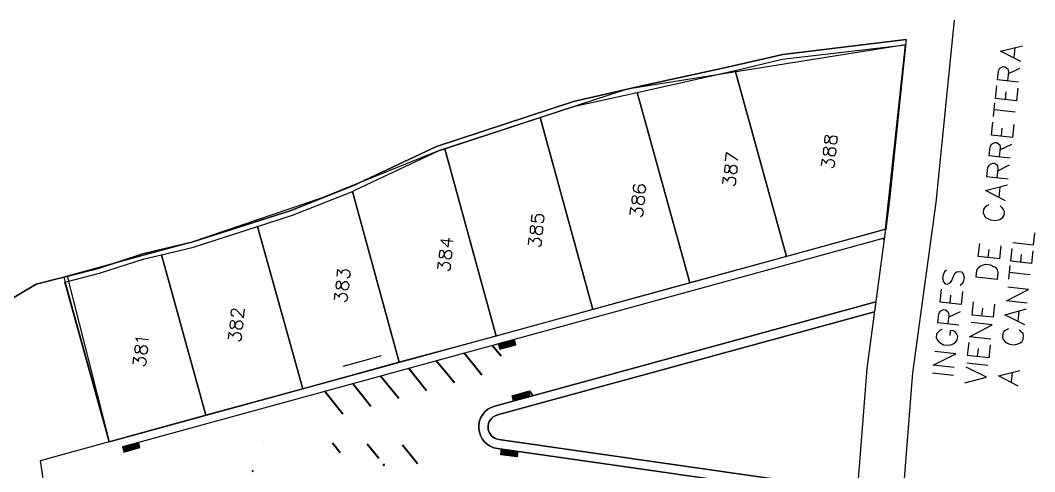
# Model space of a CAD drawing. Header units: metres. Extents: x 678 to 2349, y 417 to 1219.
# Drawn here: x 2227.4 to 2348.7, y 1156.9 to 1210.9 of the extents above; entities that cross this region are included whole.
import ezdxf

# ---------------------------------------------------------------- set-up
doc = ezdxf.new("R2010")
doc.units = ezdxf.units.M
doc.layers.add('PDF2_area escolar', color=7, linetype='Continuous', true_color=0x989898)
doc.layers.add('PDF_Geometry', color=7, linetype='Continuous', true_color=0x797979)

# ---------------------------------------------------------------- blocks, each defined once
blk = doc.blocks.new('base')
at = {"layer": 'PDF_Geometry', "lineweight": 25, "extrusion": (-0.000787417, 0.063364, 0.99799), "elevation": 0.03}
for points in [[(-320.14, -199.51), (-317.65, -177.69), (-314.6, -157.33), (-312.34, -132.43), (-311, -117.52), (-303.8, -78.13), (-296.11, -43.91), (-287.33, -13.76), (-275.46, 35.07), (-264.94, 80.83)], [(-314.36, -197.29), (-299.6, -195.68), (-292.74, -194.19), (-282.66, -192.11), (-274.48, -190.36), (-258.04, -185.15), (-248.03, -180.61), (-240.54, -177.71), (-228.64, -174.04), (-222.73, -172.71), (-217.38, -171.04), (-209.93, -169.25), (-202.16, -164.76), (-196.2, -160.28), (-195.07, -159.82), (-178.09, -157.46), (-154.3, -156.61), (-136.67, -154.61), (-124.44, -153.16), (-118.07, -151.47), (-100.79, -146.65), (-80.95, -140.97), (-73.38, -139.33), (-61.69, -135.82), (-40.5, -131.6), (-37.73, -130.87), (-17.66, -129.44), (1.31, -127.46), (21.09, -124.93), (41.01, -122.83), (47.38, -123.46), (63.59, -123.19), (81.4, -124.31), (85.64, -96.07), (88.7, -66.39), (92.81, -40.78), (97.16, -22.39), (100.6, -1.56), (102.48, 8.32), (109.69, 37.36), (117.53, 76.62), (126.22, 115.64), (131.51, 149.59), (134.68, 173.97), (136.92, 195.59), (139.96, 229.68), (141.56, 250.68), (142.61, 271.37), (143.25, 283.21), (147.07, 312.94), (152.58, 355.63), (153.55, 396.04), (150.87, 418.02), (151.78, 438.64), (150.96, 458.03), (151.78, 438.64), (150.87, 418.02), (153.55, 396.04), (152.58, 355.63), (147.07, 312.94), (143.25, 283.21), (142.61, 271.37), (141.56, 250.68), (139.96, 229.68), (136.92, 195.59), (134.68, 173.97), (131.51, 149.59), (126.22, 115.64), (117.53, 76.62), (109.69, 37.36), (102.48, 8.32), (100.6, -1.56), (97.16, -22.39), (92.81, -40.78), (88.7, -66.39), (85.64, -96.07), (81.4, -124.31), (63.59, -123.19), (47.38, -123.46), (41.01, -122.83), (21.09, -124.93), (1.31, -127.46), (-17.66, -129.44), (-37.73, -130.87), (-40.5, -131.6), (-61.69, -135.82), (-73.38, -139.33), (-80.95, -140.97), (-100.79, -146.65), (-118.07, -151.47), (-124.44, -153.16), (-136.67, -154.61), (-154.3, -156.61), (-178.09, -157.46), (-195.07, -159.82), (-196.2, -160.28), (-202.16, -164.76), (-209.93, -169.25), (-217.38, -171.04), (-222.73, -172.71), (-228.64, -174.04), (-240.54, -177.71), (-248.03, -180.61), (-258.04, -185.15), (-274.48, -190.36), (-282.66, -192.11), (-292.74, -194.19), (-299.6, -195.68), (-314.36, -197.29), (-312.18, -178.45), (-309.15, -157.9), (-306.88, -132.9), (-305.82, -118), (-298.64, -78.8), (-291.06, -45.08), (-282.25, -15.12), (-275.64, 10.47), (-270.32, 33.9), (-263.82, 63.16), (-258.15, 86.41), (-284.42, 123.89)], [(-328.02, -194.48), (-325.62, -195.75), (-328.25, -196.36)], [(-327.24, -194.95), (-327.39, -196.14)], [(-327.72, -192.01), (-325.21, -192.32), (-325.34, -193.37), (-325.52, -193.72), (-325.67, -193.79), (-325.91, -193.9), (-326.14, -193.87), (-326.35, -193.71), (-326.48, -193.6), (-326.53, -193.23), (-326.4, -192.17)], [(-326.5, -193), (-327.92, -193.66)], [(-327.64, -191.28), (-327.45, -189.77), (-324.94, -190.08), (-325.12, -191.59)], [(-326.13, -189.93), (-326.24, -190.85)], [(-324.68, -187.93), (-324.88, -189.57)], [(-324.78, -188.75), (-327.29, -188.45)], [(-327.11, -186.94), (-326.93, -185.39), (-324.41, -185.69), (-324.6, -187.24)], [(-325.6, -185.55), (-325.72, -186.51)], [(-326.63, -182.92), (-324.11, -183.22), (-324.24, -184.27), (-324.42, -184.62), (-324.57, -184.7), (-324.82, -184.81), (-325.04, -184.78), (-325.26, -184.61), (-325.38, -184.51), (-325.43, -184.13), (-325.3, -183.08)], [(-325.4, -183.9), (-326.83, -184.56)], [(-292.55, -182.99), (-292.68, -184), (-294.05, -183.09)], [(-304.06, -182.3), (-304.16, -183.08), (-304.65, -182.55), (-304.68, -182.78), (-304.79, -182.91), (-304.84, -182.99), (-305.08, -183.01), (-305.21, -182.99), (-305.39, -182.93), (-305.56, -182.77), (-305.58, -182.53), (-305.55, -182.31), (-305.48, -182.13), (-305.38, -182.05), (-305.24, -182.02)], [(-326.33, -180.4), (-323.81, -180.71), (-323.94, -181.8), (-324.12, -182.11), (-324.27, -182.23), (-324.52, -182.34), (-324.75, -182.31), (-324.96, -182.15), (-325.08, -181.99), (-325.13, -181.66), (-325, -180.56)], [(-325.1, -181.39), (-326.53, -182.1)], [(-281.74, -180.26), (-281.6, -180.23), (-281.48, -180.01), (-281.47, -179.87), (-281.53, -179.63), (-281.7, -179.47), (-282.05, -179.34), (-282.42, -179.3), (-282.7, -179.35), (-282.86, -179.47), (-282.98, -179.69), (-282.98, -179.74), (-282.92, -179.98), (-282.8, -180.13), (-282.62, -180.24), (-282.53, -180.26), (-282.29, -180.19), (-282.14, -180.07), (-282.07, -179.85), (-282.06, -179.8), (-282.08, -179.57), (-282.2, -179.41), (-282.42, -179.3)], [(-292.23, -180.29), (-292.32, -181.07), (-292.82, -180.59), (-292.84, -180.78), (-292.96, -180.95), (-293.01, -180.99), (-293.25, -181.05), (-293.38, -181.03), (-293.6, -180.92), (-293.72, -180.76), (-293.74, -180.53), (-293.72, -180.35), (-293.65, -180.12), (-293.55, -180.09), (-293.4, -180.01)], [(-326.01, -177.8), (-323.61, -179.06), (-326.24, -179.72)], [(-325.23, -178.26), (-325.38, -179.45)], [(-324.01, -177.35), (-323.76, -177.24), (-323.51, -177.03), (-323.34, -176.82), (-323.29, -176.37), (-323.4, -176.12), (-323.59, -175.82), (-323.81, -175.7), (-324.16, -175.52), (-324.75, -175.45), (-325.14, -175.54), (-325.38, -175.6), (-325.64, -175.85), (-325.8, -176.06), (-325.86, -176.52), (-325.75, -176.76), (-325.55, -177.02), (-325.33, -177.19)], [(-269.32, -176.84), (-269.23, -176.11), (-269.87, -175.98), (-269.78, -176.04), (-269.72, -176.28), (-269.75, -176.51), (-269.86, -176.68), (-270.02, -176.85), (-270.25, -176.87), (-270.39, -176.85), (-270.57, -176.78), (-270.73, -176.58), (-270.75, -176.39), (-270.73, -176.16), (-270.65, -175.94), (-270.55, -175.9), (-270.41, -175.83)], [(-281.09, -176.72), (-281.19, -177.54), (-281.73, -177.01), (-281.75, -177.24), (-281.81, -177.37), (-281.92, -177.45), (-282.11, -177.48), (-282.29, -177.46), (-282.47, -177.39), (-282.58, -177.19), (-282.65, -177), (-282.62, -176.77), (-282.5, -176.55), (-282.45, -176.51), (-282.3, -176.43)], [(-326.8, -172.79), (-329.27, -172.49), (-329.44, -173.91)], [(-220.38, -149.72), (-311.45, -173.53)], [(-259.86, -173.76), (-258.4, -173.93), (-259.27, -173.09), (-259.4, -174.14)], [(-268.89, -173.27), (-268.99, -174.05), (-269.49, -173.57), (-269.51, -173.8), (-269.62, -173.93), (-269.67, -173.97), (-269.91, -174.03), (-270.05, -174.02), (-270.22, -173.9), (-270.39, -173.74), (-270.41, -173.55), (-270.38, -173.33), (-270.31, -173.1), (-270.21, -173.07), (-270.07, -172.99)], [(-325.36, -172.41), (-325.17, -170.85), (-322.66, -171.15), (-322.85, -172.71)], [(-323.85, -171.01), (-323.96, -171.97)], [(-329.18, -171.76), (-329, -170.25), (-326.53, -170.55), (-326.71, -172.06)], [(-327.72, -170.41), (-327.83, -171.32)], [(-257.99, -170.51), (-258.08, -171.28), (-258.58, -170.81), (-258.61, -171.04), (-258.72, -171.16), (-258.77, -171.2), (-259.01, -171.27), (-259.14, -171.25), (-259.36, -171.13), (-259.48, -170.98), (-259.5, -170.74), (-259.48, -170.56), (-259.4, -170.34), (-259.31, -170.3), (-259.16, -170.23)], [(-326.27, -168.4), (-326.47, -170.05)], [(-212.72, -13.76), (-225.05, -11.85), (-224.27, -6.89), (-226.64, -6.56), (-224.27, -6.89), (-225.05, -11.85), (-212.72, -13.76), (-212.4, -16.53), (-210.53, -31.04), (-208.66, -45.54), (-208.21, -49.82), (-207.57, -57.27), (-206.95, -64.76), (-206.13, -70.7), (-205.32, -76.65), (-202.67, -97.78), (-200.07, -118.96), (-199.38, -121.64), (-195.32, -136.88), (-191.41, -136.75), (-190.56, -158.55), (-190.74, -159.23), (-195.07, -159.82), (-196.2, -160.28), (-202.16, -164.76), (-209.93, -169.25), (-213.28, -170.05), (-213.36, -169.58), (-218.45, -150.23), (-210.17, -148.07), (-219.75, -78.66), (-229.38, -9.24), (-211.58, -137.89)], [(-245.94, -169.78), (-246.03, -170.56), (-246.53, -170.08), (-246.56, -170.31), (-246.66, -170.43), (-246.76, -170.47), (-246.96, -170.54), (-247.09, -170.52), (-247.31, -170.4), (-247.43, -170.25), (-247.49, -170.01), (-247.47, -169.83), (-247.35, -169.61), (-247.26, -169.57), (-247.11, -169.5)], [(-318.85, -169.57), (-318.6, -169.37), (-318.42, -169.02), (-318.36, -168.57), (-318.45, -168.18), (-318.65, -167.93), (-318.88, -167.9), (-319.13, -168.01), (-319.28, -168.08), (-319.45, -168.34), (-319.76, -169), (-319.88, -169.22), (-320.03, -169.34), (-320.27, -169.4), (-320.64, -169.36), (-320.84, -169.1), (-320.93, -168.72), (-320.87, -168.26), (-320.69, -167.91), (-320.44, -167.71)], [(-326.37, -169.22), (-328.84, -168.93)], [(-328.42, -165.5), (-325.96, -165.8), (-328.62, -167.14), (-326.15, -167.44)], [(-245.59, -166.95), (-245.69, -167.72), (-246.19, -167.25), (-246.21, -167.43), (-246.32, -167.6), (-246.42, -167.63), (-246.61, -167.7), (-246.75, -167.69), (-246.97, -167.57), (-247.09, -167.41), (-247.15, -167.18), (-247.13, -166.99), (-247.01, -166.77), (-246.91, -166.74), (-246.77, -166.67)], [(-320.72, -166.98), (-320.53, -165.43), (-318.02, -165.73), (-318.21, -167.29)], [(-319.21, -165.59), (-319.32, -166.55)], [(-310.34, -165.87), (-264.62, -153.94), (-310.34, -165.87), (-310.15, -164.69), (-264.91, -152.89), (-310.15, -164.69)], [(-324.52, -165.41), (-324.33, -163.86), (-321.82, -164.16), (-322.01, -165.72)], [(-323.01, -164.02), (-323.12, -164.98)], [(-233.55, -165.1), (-233.46, -165.12), (-233.33, -165.22), (-233.25, -165.33), (-233.22, -165.47), (-233.25, -165.74), (-233.32, -165.87), (-233.41, -165.91), (-233.56, -165.98), (-233.7, -165.97), (-233.82, -165.86), (-234.04, -165.69), (-234.69, -164.92), (-234.81, -165.93)], [(-320.24, -162.96), (-317.72, -163.26), (-317.85, -164.32), (-318.03, -164.66), (-318.18, -164.74), (-318.42, -164.85), (-318.65, -164.82), (-318.86, -164.66), (-318.99, -164.55), (-319.04, -164.17), (-318.91, -163.12)], [(-319.01, -163.94), (-320.43, -164.61)], [(-328.11, -162.89), (-325.76, -164.15), (-328.34, -164.81)], [(-327.33, -163.36), (-327.48, -164.55)], [(-324.02, -161.25), (-321.5, -161.56), (-324.22, -162.94), (-321.71, -163.25)], [(-222.03, -162.23), (-222, -162.37), (-221.8, -162.63), (-223.3, -162.44)], [(-232.85, -162.41), (-232.95, -163.18), (-233.44, -162.71), (-233.47, -162.89), (-233.57, -163.01), (-233.63, -163.1), (-233.87, -163.16), (-234.01, -163.15), (-234.23, -163.03), (-234.35, -162.88), (-234.41, -162.64), (-234.39, -162.45), (-234.27, -162.24), (-234.17, -162.16), (-234.02, -162.13)], [(-318.23, -162.46), (-317.99, -162.4), (-317.73, -162.15), (-317.56, -161.94), (-317.51, -161.48), (-317.62, -161.24), (-317.82, -160.98), (-318.03, -160.82), (-318.38, -160.63), (-318.97, -160.56), (-319.36, -160.66), (-319.6, -160.77), (-319.86, -160.97), (-320.02, -161.18), (-320.08, -161.64), (-319.97, -161.88), (-319.77, -162.18), (-319.55, -162.3), (-319.19, -162.35), (-319.12, -161.75)], [(-326.15, -162.43), (-325.91, -162.32), (-325.61, -162.13), (-325.49, -161.91), (-325.43, -161.45), (-325.49, -161.17), (-325.74, -160.91), (-325.96, -160.79), (-326.26, -160.61), (-326.85, -160.54), (-327.24, -160.63), (-327.48, -160.7), (-327.78, -160.89), (-327.9, -161.16), (-327.96, -161.61), (-327.89, -161.85), (-327.65, -162.11), (-327.43, -162.28)], [(-267.01, -161.86), (-265.19, -161.39), (-265.31, -160.81), (-267.18, -161.33)], [(-265.25, -161.15), (-265.23, -161.38)], [(-265.28, -160.96), (-265.29, -161.42)], [(-265.36, -160.85), (-265.38, -161.41)], [(-265.4, -160.85), (-265.43, -161.45)], [(-265.5, -160.88), (-265.47, -161.44)], [(-265.55, -160.88), (-265.57, -161.48)], [(-265.6, -160.92), (-265.62, -161.47)], [(-265.69, -160.91), (-265.67, -161.51)], [(-265.74, -160.95), (-265.76, -161.5)], [(-265.78, -160.94), (-265.81, -161.54)], [(-265.88, -160.98), (-265.86, -161.54)], [(-265.93, -160.97), (-265.95, -161.57)], [(-265.98, -161.01), (-266, -161.57)], [(-266.07, -161), (-266.05, -161.61)], [(-266.12, -161.04), (-266.14, -161.6)], [(-266.17, -161.08), (-266.19, -161.64)], [(-266.26, -161.07), (-266.24, -161.68)], [(-266.32, -161.11), (-266.34, -161.66)], [(-266.36, -161.1), (-266.39, -161.7)], [(-266.46, -161.14), (-266.43, -161.7)], [(-266.5, -161.13), (-266.53, -161.73)], [(-266.55, -161.17), (-266.58, -161.73)], [(-266.65, -161.16), (-266.63, -161.77)], [(-266.7, -161.2), (-266.72, -161.76)], [(-266.74, -161.2), (-266.77, -161.8)], [(-266.84, -161.23), (-266.81, -161.79)], [(-266.89, -161.23), (-266.91, -161.83)], [(-266.94, -161.27), (-266.96, -161.82)], [(-267.03, -161.26), (-267.05, -161.81)], [(-267.08, -161.3), (-267.07, -161.62)], [(-267.13, -161.29), (-267.14, -161.38)], [(-323.94, -160.57), (-323.75, -159.01), (-321.23, -159.32), (-321.42, -160.87)], [(-322.42, -159.17), (-322.54, -160.13)], [(-221.43, -159.56), (-221.52, -160.34), (-222.07, -159.86), (-222.09, -160.09), (-222.16, -160.22), (-222.25, -160.25), (-222.45, -160.32), (-222.58, -160.3), (-222.8, -160.19), (-222.92, -160.03), (-222.99, -159.84), (-222.96, -159.61), (-222.84, -159.39), (-222.79, -159.35), (-222.6, -159.28)], [(-246.53, -158.95), (-249.17, -159.65), (-251.14, -160.2)], [(-319.62, -157.89), (-317.11, -158.19), (-319.82, -159.53), (-317.31, -159.84)], [(-320.84, -156.03), (-323.47, -156.68), (-321.06, -157.9)], [(-323.64, -158.1), (-321.12, -158.4)], [(-319.51, -156.93), (-316.99, -157.23)], [(-327.23, -155.58), (-324.88, -156.84), (-327.46, -157.45)], [(-326.45, -156.04), (-326.59, -157.23)], [(-268.74, -155.07), (-266.92, -154.59), (-266.75, -155.12), (-268.62, -155.59)], [(-266.97, -154.59), (-266.85, -155.16)], [(-267.06, -154.62), (-266.94, -155.15)], [(-267.16, -154.66), (-267.04, -155.18)], [(-267.26, -154.69), (-267.14, -155.22)], [(-267.35, -154.73), (-267.23, -155.25)], [(-267.49, -154.71), (-267.33, -155.28)], [(-267.59, -154.74), (-267.42, -155.27)], [(-267.69, -154.78), (-267.52, -155.31)], [(-267.78, -154.81), (-267.61, -155.34)], [(-267.88, -154.85), (-267.76, -155.37)], [(-267.98, -154.88), (-267.85, -155.41)], [(-268.07, -154.87), (-267.95, -155.44)], [(-268.16, -154.91), (-268.04, -155.43)], [(-268.26, -154.94), (-268.14, -155.47)], [(-268.36, -154.98), (-268.24, -155.5)], [(-268.5, -155), (-268.33, -155.53)], [(-268.6, -155.04), (-268.43, -155.57)], [(-268.69, -155.03), (-268.53, -155.6)], [(-307.71, -142.17), (-264.89, -148.86), (-307.71, -142.17), (-307.8, -143.27), (-265.06, -149.95), (-307.8, -143.27)], [(-221.93, -149.49), (-221.95, -150.09), (-220.08, -149.57), (-220.25, -149.04), (-222.07, -149.52), (-222.04, -149.61)], [(-220.16, -149.42), (-220.14, -149.61)], [(-220.22, -149.18), (-220.23, -149.6)], [(-220.25, -149.04), (-220.28, -149.64)], [(-220.35, -149.07), (-220.32, -149.63)], [(-220.39, -149.07), (-220.42, -149.67)], [(-220.45, -149.11), (-220.47, -149.66)], [(-220.54, -149.14), (-220.52, -149.7)], [(-220.59, -149.14), (-220.61, -149.74)], [(-220.64, -149.18), (-220.66, -149.73)], [(-220.73, -149.17), (-220.71, -149.77)], [(-220.78, -149.21), (-220.8, -149.76)], [(-220.83, -149.2), (-220.85, -149.8)], [(-220.92, -149.24), (-220.9, -149.8)], [(-220.97, -149.23), (-221, -149.83)], [(-221.02, -149.27), (-221.04, -149.83)], [(-221.11, -149.26), (-221.09, -149.87)], [(-221.16, -149.3), (-221.18, -149.85)], [(-221.21, -149.29), (-221.24, -149.89)], [(-221.31, -149.33), (-221.28, -149.89)], [(-221.35, -149.32), (-221.38, -149.92)], [(-221.4, -149.36), (-221.42, -149.92)], [(-221.5, -149.35), (-221.48, -149.96)], [(-221.55, -149.39), (-221.57, -149.95)], [(-221.59, -149.39), (-221.62, -149.99)], [(-221.69, -149.42), (-221.66, -149.98)], [(-221.74, -149.46), (-221.76, -150.02)], [(-221.79, -149.46), (-221.81, -150.06)], [(-221.88, -149.49), (-221.86, -150.05)], [(-221.98, -149.53), (-222.02, -149.85)], [(-265.38, -148.75), (-267.25, -148.43), (-267.18, -147.88), (-265.31, -148.15)], [(-265.47, -148.69), (-265.36, -148.15)], [(-265.56, -148.68), (-265.49, -148.13)], [(-265.65, -148.67), (-265.58, -148.12)], [(-265.74, -148.66), (-265.68, -148.11)], [(-265.88, -148.64), (-265.77, -148.1)], [(-265.97, -148.63), (-265.9, -148.08)], [(-266.06, -148.62), (-266, -148.07)], [(-266.15, -148.61), (-266.09, -148.06)], [(-266.29, -148.59), (-266.18, -148.05)], [(-266.38, -148.58), (-266.32, -148.03)], [(-266.47, -148.57), (-266.41, -148.02)], [(-266.57, -148.56), (-266.5, -148.01)], [(-266.7, -148.54), (-266.59, -148)], [(-266.79, -148.49), (-266.72, -147.94)], [(-266.88, -148.48), (-266.81, -147.93)], [(-266.97, -148.46), (-266.91, -147.92)], [(-267.11, -148.45), (-267, -147.91)], [(-267.2, -148.44), (-267.13, -147.89)]]:
    blk.add_lwpolyline(points, dxfattribs=at)
for points in [[(-293.86, -193.82), (-299.48, -195.09), (-314.28, -196.65), (-312.18, -178.45), (-311.62, -174.57), (-299.7, -171.46)], [(-282.11, -191.34), (-293.86, -193.82), (-299.7, -171.46), (-288.11, -168.45)], [(-270.45, -188.48), (-274.64, -189.79), (-282.11, -191.34), (-288.11, -168.45), (-276.48, -165.4)], [(-259.02, -184.85), (-270.45, -188.48), (-276.48, -165.4), (-264.89, -162.35)], [(-304.43, -185.32), (-304.45, -185.13), (-304.58, -185.02), (-304.71, -185), (-304.86, -185.08), (-304.97, -185.2), (-305.09, -185.47), (-305.17, -185.69), (-305.32, -185.81), (-305.46, -185.84), (-305.69, -185.81), (-305.82, -185.75), (-305.9, -185.65), (-305.93, -185.46), (-305.89, -185.14), (-305.82, -184.96), (-305.72, -184.88), (-305.58, -184.85), (-305.35, -184.88), (-305.22, -184.94), (-305.1, -185.1), (-305.08, -185.33), (-305.02, -185.61), (-304.94, -185.76), (-304.82, -185.87), (-304.68, -185.89), (-304.53, -185.81), (-304.47, -185.64)], [(-264.89, -162.35), (-253.26, -159.34), (-247.9, -179.88), (-248.29, -180.07), (-258.25, -184.62), (-259.02, -184.85)], [(-304.26, -183.9), (-304.28, -183.71), (-304.41, -183.6), (-304.54, -183.59), (-304.69, -183.66), (-304.8, -183.79), (-304.92, -184.05), (-305, -184.27), (-305.15, -184.39), (-305.29, -184.42), (-305.52, -184.39), (-305.65, -184.33), (-305.73, -184.23), (-305.76, -184.04), (-305.72, -183.72), (-305.65, -183.54), (-305.55, -183.46), (-305.41, -183.44), (-305.18, -183.46), (-305.05, -183.52), (-304.93, -183.68), (-304.91, -183.91), (-304.85, -184.2), (-304.77, -184.35), (-304.65, -184.45), (-304.51, -184.47), (-304.36, -184.4), (-304.29, -184.22)], [(-292.43, -181.94), (-292.45, -181.7), (-292.58, -181.64), (-292.76, -181.62), (-292.9, -181.65), (-292.96, -181.78), (-293.09, -182.04), (-293.16, -182.27), (-293.32, -182.39), (-293.51, -182.46), (-293.69, -182.43), (-293.82, -182.33), (-293.9, -182.27), (-293.92, -182.04), (-293.89, -181.76), (-293.82, -181.54), (-293.72, -181.5), (-293.57, -181.43), (-293.39, -181.45), (-293.22, -181.56), (-293.1, -181.72), (-293.07, -181.91), (-293.02, -182.24), (-292.99, -182.38), (-292.86, -182.44), (-292.68, -182.46), (-292.53, -182.44), (-292.46, -182.21)], [(-236.51, -175.83), (-240.7, -177.13), (-247.9, -179.88), (-253.26, -159.34), (-241.67, -156.29)], [(-281.29, -178.37), (-281.35, -178.17), (-281.48, -178.06), (-281.62, -178.05), (-281.77, -178.12), (-281.87, -178.25), (-281.95, -178.52), (-282.07, -178.69), (-282.23, -178.85), (-282.37, -178.88), (-282.6, -178.86), (-282.73, -178.79), (-282.76, -178.7), (-282.83, -178.46), (-282.79, -178.18), (-282.68, -178.01), (-282.62, -177.93), (-282.48, -177.85), (-282.25, -177.88), (-282.12, -177.99), (-282, -178.14), (-281.94, -178.38), (-281.92, -178.66), (-281.85, -178.81), (-281.72, -178.92), (-281.59, -178.93), (-281.44, -178.86), (-281.32, -178.64)], [(-224.99, -172.58), (-228.81, -173.47), (-236.51, -175.83), (-241.67, -156.29), (-230.04, -153.29)], [(-269.09, -174.92), (-269.11, -174.69), (-269.24, -174.62), (-269.38, -174.61), (-269.52, -174.64), (-269.63, -174.81), (-269.76, -175.07), (-269.83, -175.25), (-269.99, -175.41), (-270.13, -175.44), (-270.36, -175.42), (-270.49, -175.35), (-270.57, -175.25), (-270.59, -175.02), (-270.55, -174.74), (-270.48, -174.52), (-270.38, -174.49), (-270.24, -174.41), (-270.01, -174.44), (-269.88, -174.55), (-269.76, -174.7), (-269.74, -174.93), (-269.68, -175.22), (-269.61, -175.37), (-269.48, -175.47), (-269.35, -175.49), (-269.2, -175.42), (-269.12, -175.19)], [(-213.39, -169.43), (-217.55, -170.46), (-222.9, -172.14), (-224.99, -172.58), (-230.04, -153.29), (-218.45, -150.23)], [(-258.19, -172.15), (-258.2, -171.92), (-258.34, -171.86), (-258.47, -171.84), (-258.62, -171.87), (-258.72, -171.99), (-258.85, -172.26), (-258.92, -172.48), (-259.07, -172.6), (-259.22, -172.68), (-259.45, -172.65), (-259.58, -172.54), (-259.66, -172.48), (-259.68, -172.25), (-259.65, -171.98), (-259.58, -171.75), (-259.48, -171.72), (-259.33, -171.64), (-259.1, -171.67), (-258.98, -171.78), (-258.85, -171.93), (-258.83, -172.12), (-258.78, -172.45), (-258.7, -172.6), (-258.57, -172.66), (-258.43, -172.68), (-258.29, -172.65), (-258.22, -172.43)], [(-324.88, -168.38), (-322.36, -168.69), (-322.46, -169.51), (-322.64, -169.81), (-322.9, -170.06), (-323.14, -170.12), (-323.52, -170.22), (-324.12, -170.14), (-324.46, -169.96), (-324.68, -169.84), (-324.88, -169.54), (-324.98, -169.21)], [(-245.79, -168.59), (-245.86, -168.35), (-245.99, -168.29), (-246.13, -168.27), (-246.27, -168.3), (-246.33, -168.43), (-246.45, -168.7), (-246.57, -168.91), (-246.73, -169.03), (-246.88, -169.11), (-247.06, -169.09), (-247.18, -168.98), (-247.27, -168.92), (-247.33, -168.68), (-247.3, -168.41), (-247.18, -168.19), (-247.09, -168.16), (-246.94, -168.08), (-246.75, -168.1), (-246.63, -168.21), (-246.51, -168.37), (-246.44, -168.56), (-246.39, -168.89), (-246.36, -169.03), (-246.22, -169.1), (-246.09, -169.11), (-245.95, -169.08), (-245.83, -168.87)], [(-233.05, -164.05), (-233.07, -163.82), (-233.24, -163.7), (-233.38, -163.69), (-233.53, -163.76), (-233.59, -163.89), (-233.71, -164.16), (-233.79, -164.38), (-233.99, -164.5), (-234.13, -164.57), (-234.32, -164.55), (-234.44, -164.44), (-234.52, -164.34), (-234.59, -164.14), (-234.56, -163.87), (-234.44, -163.65), (-234.34, -163.57), (-234.19, -163.54), (-234.01, -163.56), (-233.88, -163.63), (-233.71, -163.79), (-233.7, -164.02), (-233.64, -164.31), (-233.61, -164.45), (-233.48, -164.56), (-233.35, -164.57), (-233.15, -164.5), (-233.08, -164.33)], [(-221.63, -161.21), (-221.69, -160.97), (-221.82, -160.91), (-221.96, -160.89), (-222.1, -160.92), (-222.21, -161.05), (-222.29, -161.36), (-222.41, -161.53), (-222.56, -161.65), (-222.71, -161.73), (-222.89, -161.71), (-223.06, -161.59), (-223.1, -161.54), (-223.17, -161.3), (-223.13, -161.03), (-223.01, -160.81), (-222.96, -160.77), (-222.77, -160.7), (-222.59, -160.72), (-222.46, -160.83), (-222.34, -160.98), (-222.27, -161.18), (-222.26, -161.5), (-222.19, -161.65), (-222.06, -161.71), (-221.92, -161.73), (-221.78, -161.7), (-221.66, -161.48)], [(-267.06, -161.9), (-265.1, -161.4), (-265.3, -160.77), (-267.22, -161.28)], [(-265.31, -160.81), (-265.19, -161.39), (-267.01, -161.86), (-267.18, -161.33)], [(-268.83, -155.01), (-266.86, -154.51), (-266.71, -155.17), (-268.63, -155.68)], [(-266.75, -155.12), (-266.92, -154.59), (-268.74, -155.07), (-268.62, -155.59)], [(-221.96, -150.13), (-220.04, -149.62), (-220.2, -149), (-222.12, -149.51)], [(-220.25, -149.04), (-220.08, -149.57), (-221.95, -150.09), (-222.07, -149.52)], [(-265.34, -148.8), (-267.3, -148.47), (-267.22, -147.83), (-265.26, -148.11)], [(-267.18, -147.88), (-267.25, -148.43), (-265.38, -148.75), (-265.31, -148.15)]]:
    blk.add_lwpolyline(points, close=True, dxfattribs=at)
at = {"layer": 'PDF_Geometry', "color": 2, "lineweight": 40, "extrusion": (-0.000787417, 0.063364, 0.99799), "elevation": 0.03}
for points in [[(-311.42, -173.3), (-311.3, -173.45)], [(-269.16, -155.11), (-268.73, -155.72)]]:
    blk.add_lwpolyline(points, dxfattribs=at)
at = {"layer": 'PDF_Geometry', "color": 1, "lineweight": 40, "extrusion": (-0.000787417, 0.063364, 0.99799), "elevation": 0.03}
for points in [[(-265.43, -159.92), (-264.38, -161.2)], [(-263.12, -157.69), (-261.03, -160.36)], [(-256.46, -155.9), (-254.33, -158.61)], [(-259.81, -156.79), (-257.68, -159.46)], [(-253.15, -155), (-250.98, -157.72)], [(-249.8, -154.1), (-247.67, -156.82)], [(-246.44, -153.21), (-244.32, -155.97)], [(-236.88, -150), (-236.88, -150)], [(-235.61, -146.45), (-235.49, -146.6)]]:
    blk.add_lwpolyline(points, dxfattribs=at)
at = {"layer": 'PDF_Geometry', "lineweight": 25, "extrusion": (-0.000787417, 0.063364, 0.99799), "elevation": 0.03}
for points in [[(-264.61, -153.95, 0.813281), (-264.86, -148.86, -0.813281)], [(-264.89, -152.88, 0.813273), (-265.03, -149.95, -0.813273)]]:
    blk.add_lwpolyline(points, format="xyb", close=True, dxfattribs=at)
at = {"layer": 'PDF_Geometry', "color": 3, "lineweight": 40, "extrusion": (-0.000787417, 0.063364, 0.99799), "elevation": 0.03}
for points in [[(-246.07, -148.57), (-245.15, -149.75)], [(-250.67, -147.83), (-249.3, -149.57)], [(-255.27, -147.14), (-253.5, -149.39)], [(-251.35, -146.96), (-251.23, -147.16)]]:
    blk.add_lwpolyline(points, dxfattribs=at)

msp = doc.modelspace()

# ---------------------------------------------------------------- linework, layer by layer
for p, q in [((2333.28511, 1207.94209, 986.60197), (2299.98688, 1202.62676, 986.91318)), ((2330.8993, 1185.8784, 988.00096), (2333.28511, 1207.94209, 986.60197)), ((2299.98688, 1202.62676, 986.91318), (2277.41066, 1195.24098, 987.36431)), ((2277.41066, 1195.24098, 987.36431), (2263.51333, 1189.62033, 987.71021)), ((2263.51333, 1189.62033, 987.71021), (2247.93725, 1184.31903, 988.03451)), ((2238.03787, 1160.43007, 989.54346), (2330.8993, 1185.8784, 988.00096)), ((2247.93725, 1184.31903, 988.03451), (2233.00297, 1180.24259, 988.28155)), ((2233.00297, 1180.24259, 988.28155), (2238.03787, 1160.43007, 989.54346))]:
    msp.add_line(p, q)

# ---------------------------------------------------------------- block references
at = {"layer": 'PDF2_area escolar'}
msp.add_blockref('base', (2021.46982, 1007.79727, 999.038), dxfattribs=at)

doc.saveas('drawing.dxf')
